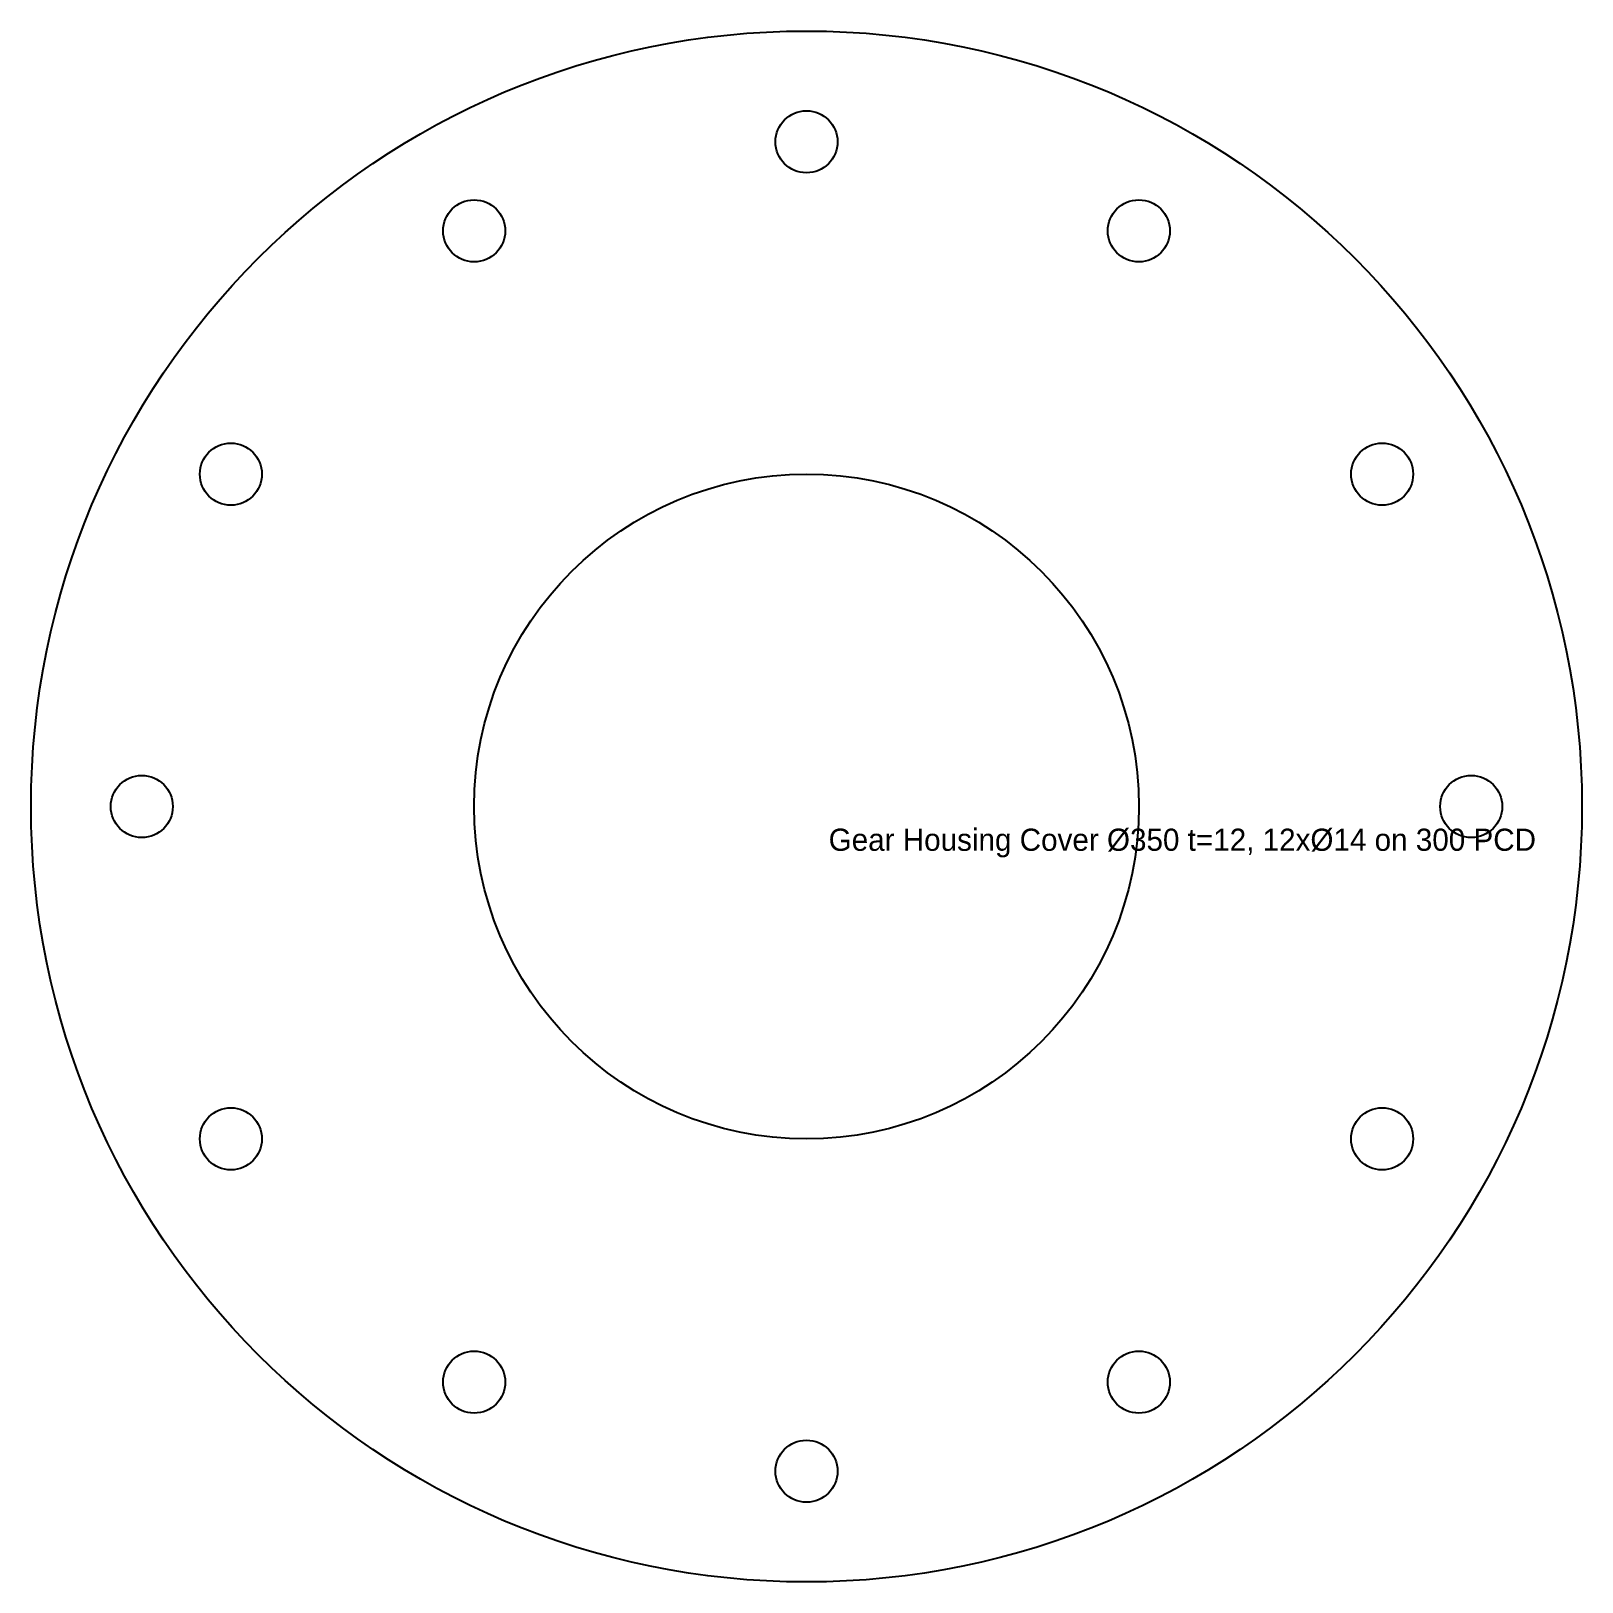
# Model space of a CAD drawing. Extents: x -175 to 175, y -175 to 175.
import ezdxf

# ---------------------------------------------------------------- set-up
doc = ezdxf.new("R2010")
doc.units = 0
for name, color, linetype in [('HOLES', 1, 'CONTINUOUS'), ('NOTES', 2, 'CONTINUOUS'), ('OUTLINE', 7, 'CONTINUOUS')]:
    doc.layers.add(name, color=color, linetype=linetype)

msp = doc.modelspace()

# ---------------------------------------------------------------- linework, layer by layer
at = {"layer": 'HOLES'}
for centre, radius in [((0, 150), 7), ((-75, 129.9), 7), ((75, 129.9), 7), ((-129.9, 75), 7), ((129.9, 75), 7), ((0, 0), 75), ((-150, 0), 7), ((150, 0), 7), ((-129.9, -75), 7), ((129.9, -75), 7), ((-75, -129.9), 7), ((75, -129.9), 7), ((0, -150), 7)]:
    msp.add_circle(centre, radius, dxfattribs=at)
at = {"layer": 'OUTLINE'}
msp.add_circle((0, 0), 175, dxfattribs=at)

# ---------------------------------------------------------------- texts
at = {"layer": 'NOTES'}
msp.add_text('Gear Housing Cover Ø350 t=12, 12xØ14 on 300 PCD', height=5, dxfattribs=at).set_placement((5, -10))

doc.saveas('drawing.dxf')
